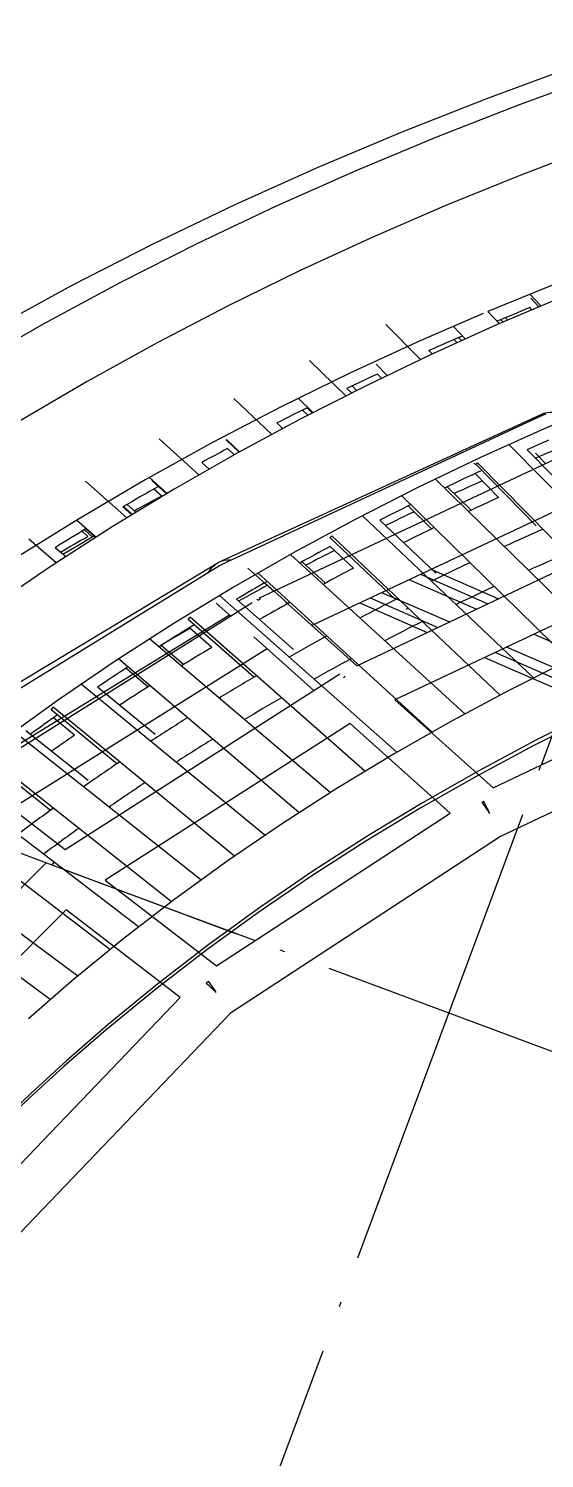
# Model space of a CAD drawing. Header units: millimetres. Extents: x 600121811 to 600690586, y 3472921280 to 3473279938.
# Drawn here: x 600362948 to 600365130, y 3473085873 to 3473091920 of the extents above; entities that cross this region are included whole.
import ezdxf

# ---------------------------------------------------------------- set-up
doc = ezdxf.new("R2010")
doc.units = ezdxf.units.MM
doc.header["$LTSCALE"] = 1000
doc.linetypes.add('AX-MALL-GIRD-200$0$DOTE', pattern=[2.42, 2, -0.2, 0.02, -0.2])
for name, color, linetype in [('AX-MALL-GIRD-200$0$A-Grid', 222, 'AX-MALL-GIRD-200$0$DOTE'), ('AX-MALL-GJ-200$0$A-Anno-Note', 241, 'CONTINUOUS'), ('AX-MALL-WALL-GJ$0$A-SEE', 254, 'CONTINUOUS'), ('AX-MALL-WALL-GJ$0$A-Wall-Fnsh', 152, 'CONTINUOUS'), ('AX-MALL-WALL-GJ$0$主梁', 30, 'CONTINUOUS')]:
    doc.layers.add(name, color=color, linetype=linetype)

# ---------------------------------------------------------------- blocks, each defined once
blk = doc.blocks.new('AX-MALL-GIRD-200')
at = {"layer": 'AX-MALL-GIRD-200$0$A-Grid'}
for p, q in [((600393760, 3473165698.3), (600355030.5, 3473061734.6)), ((600221348.7, 3473141169.5), (600579244.7, 3473007842.7))]:
    blk.add_line(p, q, dxfattribs=at)
blk = doc.blocks.new('AX-MALL-WALL-GJ$0$fewrgerhgrhtrh')
at = {"layer": 'AX-MALL-WALL-GJ$0$主梁'}
for p, q in [((-17700.8, 9507), (-16642.2, 10568.1)), ((-17687.6, 9501.3), (-16637.2, 10565.2)), ((-16637.1, 10565.2), (-16637.2, 10565.2)), ((-17489.3, 9423.1), (-16456.6, 10477.8)), ((-16554.1, 10378.2), (-16609.4, 10404.8)), ((-16363.9, 10286.6), (-17240.8, 9391.1)), ((-17004, 9298.1), (-16047.6, 10280.5)), ((-15954.5, 10089.4), (-16802, 9218.9)), ((-16283.3, 9015.3), (-15468.8, 9855.5)), ((-16576.7, 9737), (-16885.3, 9754.1)), ((-16542.8, 9771.8), (-16851.2, 9788.9)), ((-16614.2, 9698.5), (-16923, 9715.6)), ((-15967.7, 9662.7), (-16349.4, 9683.8)), ((-16702.7, 9607.6), (-17012, 9624.7)), ((-16740.3, 9569), (-17049.7, 9586.2)), ((-16000.4, 9568.7), (-16437.9, 9592.9)), ((-18654.7, 8309.5), (-17708.3, 9498.7)), ((-17580, 9524.2), (-17443, 9470.4)), ((-17083.8, 9551.4), (-16774.1, 9534.2)), ((-16509.3, 9519.6), (-16022.3, 9492.6)), ((-16011.9, 9528.7), (-16475.4, 9554.4)), ((-16127, 9498.4), (-16127, 9176.4)), ((-18627.1, 8300.1), (-17695.3, 9492.7)), ((-17381.3, 9446.2), (-17004, 9298.1)), ((-18404.9, 8230.7), (-17512.5, 9394)), ((-17497.1, 9414.1), (-17497.2, 9414.1)), ((-17497.2, 9414.1), (-17497.2, 9414.1)), ((-17497.2, 9414.1), (-17497.2, 9414.1)), ((-17497.2, 9414.1), (-17497.2, 9414.1)), ((-17497.2, 9414.1), (-17497.2, 9414)), ((-17497.2, 9414), (-17497.2, 9414)), ((-17497.2, 9414), (-17497.2, 9414)), ((-17497.2, 9414), (-17497.2, 9414)), ((-17497.2, 9414), (-17497.2, 9414)), ((-17497.2, 9414), (-17497.2, 9414)), ((-17497.2, 9414), (-17497.2, 9414)), ((-17497.2, 9414), (-17497.2, 9414)), ((-17497.2, 9414), (-17497.2, 9414)), ((-17497.2, 9414), (-17497.2, 9414)), ((-17497.2, 9414), (-17497.2, 9414)), ((-17497.2, 9414), (-17497.2, 9414)), ((-17497, 9414.1), (-17497.1, 9414.1)), ((-17497.1, 9414.1), (-17497.1, 9414.1)), ((-17497.1, 9414.1), (-17497.1, 9414.1)), ((-17497.1, 9414.1), (-17497.1, 9414.1)), ((-17497.1, 9414.1), (-17497.1, 9414.1)), ((-17497.1, 9414.1), (-17497.1, 9414.1)), ((-17497.1, 9414.1), (-17497.1, 9414.1)), ((-17497.1, 9414.1), (-17497.1, 9414.1)), ((-17497.1, 9414.1), (-17497.1, 9414.1)), ((-17497.1, 9414.1), (-17497.1, 9414.1)), ((-17497.1, 9414.1), (-17497.1, 9414.1)), ((-17497.1, 9414.1), (-17497.1, 9414.1)), ((-17496.9, 9414.1), (-17497, 9414.1)), ((-17497, 9414.1), (-17497, 9414.1)), ((-17497, 9414.1), (-17497, 9414.1)), ((-17497, 9414.1), (-17497, 9414.1)), ((-17497, 9414.1), (-17497, 9414.1)), ((-17497, 9414.1), (-17497, 9414.1)), ((-17496.8, 9414.1), (-17496.9, 9414.1)), ((-17496.9, 9414.1), (-17496.9, 9414.1)), ((-17496.9, 9414.1), (-17496.9, 9414.1)), ((-17496.9, 9414.1), (-17496.9, 9414.1)), ((-17496.9, 9414.1), (-17496.9, 9414.1)), ((-17496.7, 9414.1), (-17496.8, 9414.1)), ((-17496.8, 9414.1), (-17496.8, 9414.1)), ((-17496.8, 9414.1), (-17496.8, 9414.1)), ((-17496.6, 9414.1), (-17496.7, 9414.1)), ((-17496.7, 9414.1), (-17496.7, 9414.1)), ((-17496.5, 9414.1), (-17496.6, 9414.1)), ((-17496.6, 9414.1), (-17496.6, 9414.1)), ((-17496.4, 9414.1), (-17496.5, 9414.1)), ((-17496.5, 9414.1), (-17496.5, 9414.1)), ((-17496.3, 9414.1), (-17496.4, 9414.1)), ((-17496.1, 9414.1), (-17496.3, 9414.1)), ((-17496.3, 9414.1), (-17496.3, 9414.1)), ((-17496, 9414), (-17496.1, 9414.1)), ((-17495.9, 9414), (-17496, 9414)), ((-17495.7, 9413.9), (-17495.9, 9414)), ((-17495.5, 9413.9), (-17495.7, 9413.9)), ((-17495.4, 9413.8), (-17495.5, 9413.9)), ((-17495, 9413.7), (-17495.4, 9413.8)), ((-17494.6, 9413.5), (-17495, 9413.7)), ((-17494.1, 9413.3), (-17494.6, 9413.5)), ((-17493.1, 9412.8), (-17494.1, 9413.3)), ((-17492, 9412.2), (-17493.1, 9412.8)), ((-17489.2, 9423.2), (-17489.3, 9423.2)), ((-17489.3, 9423.2), (-17489.3, 9423.1)), ((-17489.3, 9423.1), (-17489.3, 9423.1)), ((-17489.3, 9423.1), (-17489.3, 9423.1)), ((-17489.3, 9423.1), (-17489.3, 9423.1)), ((-17489.3, 9423.1), (-17489.3, 9423.1)), ((-17489.3, 9423.1), (-17489.3, 9423.1)), ((-17489.3, 9423.1), (-17489.3, 9423.1)), ((-17489.3, 9423.1), (-17489.3, 9423.1)), ((-17489.3, 9423.1), (-17489.3, 9423.1)), ((-17489.3, 9423.1), (-17489.3, 9423.1)), ((-17489.3, 9423.1), (-17489.3, 9423.1)), ((-17489.3, 9423.1), (-17489.3, 9423.1)), ((-17489.3, 9423.1), (-17489.3, 9423.1)), ((-17489.3, 9423.1), (-17489.3, 9423.1)), ((-17489.3, 9423.1), (-17489.3, 9423.1)), ((-17489.3, 9423.1), (-17489.3, 9423.1)), ((-17489.1, 9423.2), (-17489.2, 9423.2)), ((-17489.2, 9423.2), (-17489.2, 9423.2)), ((-17489.2, 9423.2), (-17489.2, 9423.2)), ((-17489.2, 9423.2), (-17489.2, 9423.2)), ((-17489.2, 9423.2), (-17489.2, 9423.2)), ((-17489.2, 9423.2), (-17489.2, 9423.2)), ((-17489.2, 9423.2), (-17489.2, 9423.2)), ((-17489.2, 9423.2), (-17489.2, 9423.2)), ((-17489.2, 9423.2), (-17489.2, 9423.2)), ((-17489.2, 9423.2), (-17489.2, 9423.2)), ((-17489.2, 9423.2), (-17489.2, 9423.2)), ((-17489.2, 9423.2), (-17489.2, 9423.2)), ((-17489.2, 9423.2), (-17489.2, 9423.2)), ((-17489, 9423.2), (-17489.1, 9423.2)), ((-17489.1, 9423.2), (-17489.1, 9423.2)), ((-17489.1, 9423.2), (-17489.1, 9423.2)), ((-17489.1, 9423.2), (-17489.1, 9423.2)), ((-17489.1, 9423.2), (-17489.1, 9423.2)), ((-17489.1, 9423.2), (-17489.1, 9423.2)), ((-17488.9, 9423.2), (-17489, 9423.2)), ((-17489, 9423.2), (-17489, 9423.2)), ((-17489, 9423.2), (-17489, 9423.2)), ((-17489, 9423.2), (-17489, 9423.2)), ((-17489, 9423.2), (-17489, 9423.2)), ((-17489, 9423.2), (-17489, 9423.2)), ((-17488.8, 9423.1), (-17488.9, 9423.2)), ((-17488.9, 9423.2), (-17488.9, 9423.2)), ((-17488.7, 9423.1), (-17488.8, 9423.1)), ((-17488.8, 9423.1), (-17488.8, 9423.1)), ((-17488.6, 9423.1), (-17488.7, 9423.1)), ((-17488.7, 9423.1), (-17488.7, 9423.1)), ((-17488.5, 9423), (-17488.6, 9423.1)), ((-17488.6, 9423.1), (-17488.6, 9423.1)), ((-17488.4, 9423), (-17488.5, 9423)), ((-17488.3, 9422.9), (-17488.4, 9423)), ((-17488.1, 9422.9), (-17488.3, 9422.9)), ((-17488, 9422.8), (-17488.1, 9422.9)), ((-17487.7, 9422.7), (-17488, 9422.8)), ((-17487.4, 9422.5), (-17487.7, 9422.7)), ((-17487, 9422.3), (-17487.4, 9422.5)), ((-17486.7, 9422), (-17487, 9422.3)), ((-17485.8, 9421.5), (-17486.7, 9422)), ((-17484.8, 9420.8), (-17485.8, 9421.5)), ((-17578.1, 9308.6), (-17653, 9338)), ((-17583.6, 9310.8), (-18380.2, 8291.3)), ((-17137.8, 9135.8), (-17454.4, 9260)), ((-17384.3, 9232.5), (-18158.7, 8223)), ((-17888, 8139.5), (-17058.6, 9240.9)), ((-16802, 9218.9), (-16283.3, 9015.3)), ((-16944.5, 9059.9), (-17684.8, 8076.8)), ((-16415.6, 8852.3), (-16944.5, 9059.9)), ((-15994.1, 9026.2), (-16181.3, 8833.1)), ((-17116.5, 7901.5), (-16415.6, 8852.3)), ((-16181.3, 8833.1), (-16990.9, 7734.9)), ((-18296, 8265.3), (-17888, 8139.5)), ((-19105.3, 5497.9), (-17944.3, 8058.2)), ((-17684.8, 8076.8), (-17116.5, 7901.5)), ((-17624.4, 8058.2), (-17001, 8058.2)), ((-17795.6, 7901.7), (-18899.8, 5466.9)), ((-17214.2, 7722.3), (-17795.6, 7901.7)), ((-18232.7, 5366.4), (-17214.2, 7722.3)), ((-16990.9, 7734.9), (-18074.1, 5229.2))]:
    blk.add_line(p, q, dxfattribs=at)
at = {"layer": 'AX-MALL-WALL-GJ$0$主梁', "extrusion": (0, 0, -1)}
for centre, radius, start, end in [((16571.4, 10497.5), 100, 25.25977, 71.5226), ((16565.9, 10494.8), 100.1, 44.67861, 52.73876), ((17630.2, 9436.5), 99.9, 7.28265, 74.70298), ((17616.2, 9431), 100.2, 38.07098, 44.66244), ((17408.6, 9349.9), 104.1, 36.75018, 42.89687), ((16937.1, 9165.6), 121.8, 32.95724, 37.44285), ((17803.3, 8009.1), 126, 22.90145, 31.1875)]:
    blk.add_arc(centre, radius, start, end, dxfattribs=at)
at = {"layer": 'AX-MALL-WALL-GJ$0$主梁'}
for centre, radius, start, end in [((-17687.5, 9501.2), 0.171, 54.6556, 216.21101), ((-17695.1, 9492.5), 0.278, 77.22079, 132.98726), ((-16175.1, 8866.6), 150.4, 147.21805, 150.28896), ((-16806.6, 8160.1), 927.9, 53.73808, 57.32908), ((-16961, 8179), 1013.1, 46.04068, 49.38617), ((-17410.7, 7023.9), 840.2, 66.68468, 70.63027), ((-16987, 7757.5), 156.5, 152.9759, 157.84442), ((-17625.2, 7049.8), 924.8, 53.73416, 57.36012)]:
    blk.add_arc(centre, radius, start, end, dxfattribs=at)
blk = doc.blocks.new('AX-MALL-WALL-GJ$0$edhtrhrtjy')
at = {"layer": 'AX-MALL-WALL-GJ$0$A-Wall-Fnsh'}
for p, q in [((-16913, 12038.1), (-17193.6, 11798.4)), ((-17325.5, 11780.9), (-17032.9, 12032.1)), ((-17193.6, 11798.4), (-17468.8, 11552.6)), ((-17612.1, 11523.3), (-17325.5, 11780.9)), ((-16823.6, 11750.6), (-17078.3, 11526.9)), ((-17468.8, 11552.6), (-17738.2, 11300.5)), ((-17892.5, 11259.3), (-17612.1, 11523.3)), ((-17078.3, 11526.9), (-17328, 11297.7)), ((-18166.3, 10988.8), (-17892.5, 11259.3)), ((-17738.2, 11300.5), (-18001.3, 11042.5)), ((-17328, 11297.7), (-17572.5, 11063)), ((-16751.7, 11172.6), (-17007.5, 10937.5)), ((-16731.4, 11106.9), (-16953.2, 10896.7)), ((-16805.6, 11037.6), (-16866.3, 11068.6)), ((-18001.3, 11042.5), (-18258.1, 10778)), ((-17572.5, 11063), (-17811.4, 10822.7)), ((-16812.5, 11031.1), (-16856.7, 11053.6)), ((-16835.5, 11009.4), (-16846.1, 11014.8)), ((-18433.3, 10711.8), (-18166.3, 10988.8)), ((-17023, 10922.9), (-17229.9, 10723.7)), ((-16953.2, 10896.7), (-17170.3, 10681.5)), ((-16943.3, 10906.2), (-17007.5, 10937.5)), ((-16931.4, 10917.8), (-16944.1, 10924)), ((-16915.9, 10932.7), (-16928.4, 10938.7)), ((-17057.2, 10794.8), (-17123.5, 10827.2)), ((-18258.1, 10778), (-18508.2, 10507.3)), ((-17811.4, 10822.7), (-18044.6, 10576.7)), ((-17084.1, 10768.2), (-17100.1, 10776)), ((-17068.9, 10783.2), (-17084.7, 10790.8)), ((-18693.1, 10428.2), (-18433.3, 10711.8)), ((-17229.9, 10723.7), (-17460.7, 10491.6)), ((-17203.6, 10647.7), (-17392.2, 10735.6)), ((-16397.5, 10758.4), (-16611.5, 10555.6)), ((-17170.3, 10681.5), (-17382.6, 10461.2)), ((-17164.8, 10687.1), (-17183, 10695.5)), ((-18044.6, 10576.7), (-18271.7, 10325.1)), ((-17312.2, 10535.5), (-17372.8, 10563.8)), ((-17330.5, 10516.3), (-17352.5, 10526.6)), ((-16611.5, 10555.6), (-16820.7, 10348.2)), ((-18508.2, 10507.3), (-18751.4, 10230.1)), ((-17460.7, 10491.6), (-17685.8, 10254.1)), ((-17446.2, 10393.2), (-17641.7, 10480.3)), ((-18945.5, 10137.8), (-18693.1, 10428.2)), ((-17382.6, 10461.2), (-17589.6, 10236)), ((-17427.6, 10413.2), (-17452.4, 10424.3)), ((-17411.2, 10430.7), (-17435.7, 10441.6)), ((-15825.9, 10021.4), (-16727.4, 10441.8)), ((-16349.7, 10308.4), (-16647.9, 10447.4)), ((-16820.7, 10348.2), (-17025.1, 10136.1)), ((-18271.7, 10325.1), (-18492.4, 10067.7)), ((-17551.5, 10278.3), (-17630.5, 10313.5)), ((-17553.4, 10276.2), (-17581.6, 10288.7)), ((-16840.2, 10315.4), (-16828, 10313.1)), ((-16828, 10313.1), (-16824.9, 10321.8)), ((-16499, 10159.7), (-16828, 10313.1)), ((-15940.5, 9909.4), (-16824.9, 10321.8)), ((-18751.4, 10230.1), (-18987, 9946.7)), ((-17685.8, 10254.1), (-17904.7, 10011.5)), ((-17589.6, 10236), (-17791.3, 10005.6)), ((-17567.4, 10260.7), (-17596, 10273.4)), ((-16689.8, 10216.1), (-16818.8, 10276.3)), ((-17682.3, 10131.5), (-17885.2, 10217.6)), ((-17647.9, 10170.6), (-17679.1, 10183.9)), ((-16058.4, 9790.7), (-16968.5, 10195.9)), ((-16780.4, 10125.1), (-16909.7, 10182.7)), ((-17025.1, 10136.1), (-17224.2, 9919.5)), ((-18492.4, 10067.7), (-18706.6, 9804.5)), ((-17854.8, 10042.7), (-17854.4, 10043.9)), ((-17785, 10013), (-17854.8, 10042.7)), ((-17784.1, 10014), (-17854.4, 10043.9)), ((-16169.4, 9675.9), (-17077.4, 10080.2)), ((-16909.2, 9992.4), (-17036.3, 10049)), ((-17904.7, 10011.5), (-18117.4, 9763.5)), ((-17791.3, 10005.6), (-17987.5, 9769.9)), ((-17800.9, 9994.4), (-17836.6, 10009.6)), ((-17819.4, 10029), (-17820.2, 10028)), ((-17911.4, 9862.7), (-18122.1, 9947.8)), ((-17224.2, 9919.5), (-17418, 9698.2)), ((-16284.9, 9552.9), (-17203.3, 9942.8)), ((-16827.4, 9823.8), (-17126.7, 9950.9)), ((-17879.1, 9901.6), (-17917.8, 9917.2)), ((-17299.9, 9808.5), (-17297.8, 9808.1)), ((-17297.8, 9808.1), (-17294.3, 9818.5)), ((-16948, 9659.6), (-17297.8, 9808.1)), ((-16392, 9435.4), (-17294.3, 9818.5)), ((-18117.4, 9763.5), (-18323.5, 9510.2)), ((-17987.5, 9769.9), (-18177.7, 9529.1)), ((-18009.6, 9742.6), (-18103.2, 9780.4)), ((-18011.2, 9740.5), (-18089.1, 9772)), ((-18025.5, 9722.8), (-18069, 9740.3)), ((-18013.2, 9741.3), (-18011.4, 9743.3)), ((-17160.9, 9721.3), (-17285, 9773.9)), ((-17418, 9698.2), (-17606.3, 9471.9)), ((-16504.6, 9308.1), (-17431.3, 9682.5)), ((-18133, 9586.8), (-18351.8, 9670.8)), ((-18118.4, 9605.5), (-18165.7, 9623.7)), ((-18116.8, 9607.6), (-18164, 9625.8)), ((-18115.7, 9608.9), (-18162.9, 9627)), ((-18105.5, 9621.9), (-18152.4, 9639.9)), ((-17250.1, 9621.1), (-17374.1, 9671.2)), ((-16887, 9645.6), (-16890.5, 9635.2)), ((-16172.1, 9673.1), (-16362, 9468.6)), ((-18122.8, 9599.9), (-18133.7, 9587.1)), ((-16607.6, 9188), (-17532.7, 9561.7)), ((-18323.5, 9510.2), (-18522.8, 9251.6)), ((-18177.7, 9529.1), (-18361.9, 9282.9)), ((-18227.3, 9464.2), (-18329, 9503.2)), ((-17369.2, 9483.9), (-17490.7, 9533)), ((-15997.8, 9508.9), (-16183.8, 9308.7)), ((-18260.4, 9455.5), (-18291.4, 9467.4)), ((-18240.6, 9459.9), (-18284.2, 9476.6)), ((-18228.9, 9462), (-18280.1, 9481.7)), ((-17606.3, 9471.9), (-17788.7, 9241)), ((-16362, 9468.6), (-16546.7, 9259.4)), ((-15998.2, 9484.8), (-16184.1, 9284.6)), ((-16717, 9056.4), (-17652, 9415.2)), ((-17279.2, 9310.7), (-17578.7, 9425.7)), ((-18346.5, 9304), (-18490.7, 9356.5)), ((-18318.5, 9342.2), (-18373.8, 9362.3)), ((-18361.9, 9282.9), (-18539.9, 9031.3)), ((-17739.8, 9274.7), (-17736.1, 9286.9)), ((-17394.3, 9142.1), (-17739.8, 9274.7)), ((-16815.8, 8933.6), (-17736.1, 9286.9)), ((-16546.7, 9259.4), (-16725.6, 9045.9)), ((-16184.1, 9284.6), (-16364.7, 9080.1)), ((-16183.8, 9308.7), (-16364.4, 9104.2)), ((-17788.7, 9241), (-17965.2, 9005.2)), ((-17605.5, 9198.2), (-17723.3, 9243.4)), ((-16921.7, 8797.7), (-17864.7, 9141)), ((-17692, 9088.8), (-17809.2, 9131.5)), ((-16364.7, 9080.1), (-16539.5, 8871.4)), ((-16364.4, 9104.2), (-16539.2, 8895.5)), ((-17016, 8672.5), (-17957.8, 9015.2)), ((-16725.6, 9045.9), (-16898.6, 8827.8)), ((-17965.2, 9005.2), (-18135.5, 8764.4)), ((-17800.6, 8947.3), (-17915.2, 8989)), ((-16539.2, 8895.5), (-16708.2, 8682.4)), ((-17117.9, 8532.4), (-18069.1, 8859.9)), ((-17700.8, 8769.7), (-17999.3, 8872.5)), ((-16539.5, 8871.4), (-16708.5, 8658.3)), ((-16898.6, 8827.8), (-17065.6, 8605)), ((-18135.5, 8764.4), (-18299.2, 8518.8)), ((-18149.7, 8713.8), (-18145.8, 8727.7)), ((-17809.8, 8596.8), (-18149.7, 8713.8)), ((-17207.6, 8404.7), (-18145.8, 8727.7)), ((-18019.2, 8647.5), (-18129.5, 8685.5)), ((-16708.5, 8658.3), (-16871.5, 8440.8)), ((-16708.2, 8682.4), (-16871.2, 8464.9)), ((-17898.8, 8489.1), (-18220.1, 8593.5)), ((-17065.6, 8605), (-17226.3, 8377.5)), ((-17305.2, 8260.6), (-18264.4, 8572.3)), ((-18004.6, 8314.1), (-18341.2, 8423.5)), ((-17390.1, 8130.5), (-18337.4, 8438.3)), ((-16871.5, 8440.8), (-17028.3, 8218.9)), ((-16871.2, 8464.9), (-17028, 8243)), ((-17226.3, 8377.5), (-17380.6, 8145.3)), ((-17483.1, 7982.5), (-18450.3, 8278.2)), ((-17028, 8243), (-17178.5, 8016.5)), ((-17028.3, 8218.9), (-17178.8, 7992.4)), ((-17563, 7850.1), (-18525.7, 8144.4)), ((-17380.6, 8145.3), (-17528.2, 7908.4)), ((-17867.5, 8100), (-17409.6, 8100)), ((-17178.8, 7992.4), (-17322.6, 7761.5)), ((-17178.5, 8016.5), (-17322.3, 7785.6)), ((-17651, 7698.3), (-18626.3, 7978)), ((-17528.2, 7908.4), (-17668.8, 7666.7)), ((-17725.9, 7563.7), (-18691.4, 7840.6)), ((-17322.6, 7761.5), (-17459.7, 7526.1)), ((-17322.3, 7785.6), (-17459.4, 7550.2)), ((-17668.8, 7666.7), (-17783.7, 7455.9)), ((-17459.7, 7526.1), (-17571.6, 7320.7)), ((-17459.4, 7550.2), (-17571.3, 7344.8)), ((-17571.6, 7320.7), (-17663.6, 7141.6)), ((-17571.3, 7344.8), (-17663.3, 7165.7)), ((-17663.6, 7141.6), (-17782.2, 6894.9)), ((-17663.3, 7165.7), (-17781.8, 6919.1))]:
    blk.add_line(p, q, dxfattribs=at)
for centre, radius, start, end in [((-6954.4, 241), 14626.1, 132.55569, 133.14465), ((-7235.5, 537.6), 14217.4, 133.78128, 134.40031), ((-7582.1, 885.6), 13726.2, 135.38241, 135.97908), ((-7473.7, 1107.3), 13092.1, 134.05173, 134.48657), ((-6886.8, 76.4), 14195.6, 132.78942, 133.18999), ((-7859.2, 1149.7), 13343.4, 136.75896, 137.38634), ((-7772.6, 1406.4), 12669.2, 135.43704, 136.21058), ((-7221.1, 426.5), 13711.5, 134.19218, 134.73896), ((-7583.4, 1067.3), 12908.4, 134.86691, 135.49285), ((-7501.2, 996.7), 12817.8, 134.39453, 135.19299), ((-8058.4, 1677.1), 12275.6, 136.94219, 137.62337), ((-7440.6, 918.3), 12781.4, 134.11512, 134.90528), ((-8169.1, 1430.3), 12925.4, 138.41297, 138.95808), ((-7524.7, 728.4), 13283.4, 135.52701, 136.10534), ((-7850.6, 1326.8), 12536, 136.21277, 136.87111), ((-7812.7, 1302.4), 12381.3, 135.92142, 136.75529), ((-7757.7, 1232.5), 12335, 135.63725, 136.46342), ((-8461.4, 1680.1), 12540.9, 139.90029, 140.69728), ((-8373.4, 1958.6), 11853.1, 138.74979, 139.46281), ((-7852.7, 1038.5), 12831.9, 137.1579, 137.76909), ((-8192.9, 1641.2), 12071.2, 137.98156, 138.67315), ((-8120.4, 1587.9), 11961.5, 137.50568, 138.37581), ((-8062.6, 1518.3), 11917.1, 137.21801, 138.08026), ((-8597.6, 2147.7), 11559.8, 140.23518, 140.97994), ((-8150, 1304.4), 12433.1, 138.5974, 139.24229), ((-8725.8, 1893.5), 12201.1, 141.53001, 142.25514), ((-8271, 1192.6), 12951.5, 140.29177, 140.97615), ((-8434.4, 1850.8), 11751.4, 139.43617, 140.16049), ((-8401.3, 1834.4), 11587.8, 139.14965, 140.05449), ((-8353, 1775.8), 11529, 138.85923, 139.75731), ((-8875.6, 2369.2), 11204.3, 142.0299, 142.92986), ((-8458.6, 1565.4), 12028.9, 140.34399, 141.0228), ((-8751, 2109.9), 11342.2, 141.32187, 142.07955), ((-8696.6, 2078.3), 11204.9, 140.85031, 141.79236), ((-8649.5, 2023.1), 11142.9, 140.55796, 141.4936), ((-9105.3, 2540.3), 10917.9, 143.74147, 144.5506), ((-8981.9, 2287), 11051.2, 142.88369, 143.67524), ((-8953, 2277), 10880.5, 142.60916, 143.58515), ((-8906, 2224.1), 10817, 142.31706, 143.28687), ((-9330.8, 2697.6), 10643, 145.6503, 146.40984), ((-9238.6, 2472.2), 10734.7, 144.88124, 145.51409), ((-9206, 2461), 10567.6, 144.42407, 145.4344), ((-9167.7, 2416.5), 10492.1, 144.13257, 145.138), ((-9437.5, 2617.9), 10287.9, 146.29189, 147.3347), ((-9398.6, 2574.8), 10212.2, 146.00331, 147.04142)]:
    blk.add_arc(centre, radius, start, end, dxfattribs=at)
at = {"layer": 'AX-MALL-WALL-GJ$0$A-Wall-Fnsh', "extrusion": (0, 0, -1)}
for centre, radius, start, end in [((7700.2, 568.9), 13801.8, 41.01034, 41.55405), ((8014.6, 837.7), 13388.2, 39.49261, 40.06728)]:
    blk.add_arc(centre, radius, start, end, dxfattribs=at)
blk = doc.blocks.new('AX-MALL-WALL-GJ')
at = {"layer": 'AX-MALL-WALL-GJ$0$A-SEE'}
blk.add_blockref('AX-MALL-GIRD-200', (0, 0), dxfattribs=at)
at = {"layer": 'AX-MALL-WALL-GJ$0$A-Wall-Fnsh', "rotation": 339.5681613092246}
blk.add_blockref('AX-MALL-WALL-GJ$0$edhtrhrtjy', (600377009.6, 3473074537.4), dxfattribs=at)
at = {"layer": 'AX-MALL-WALL-GJ$0$主梁', "rotation": 339.5681613092246}
blk.add_blockref('AX-MALL-WALL-GJ$0$fewrgerhgrhtrh', (600377024.3, 3473074576.6), dxfattribs=at)

msp = doc.modelspace()

# ---------------------------------------------------------------- block references
at = {"layer": 'AX-MALL-GJ-200$0$A-Anno-Note'}
msp.add_blockref('AX-MALL-WALL-GJ', (0, 0), dxfattribs=at)

doc.saveas('drawing.dxf')
